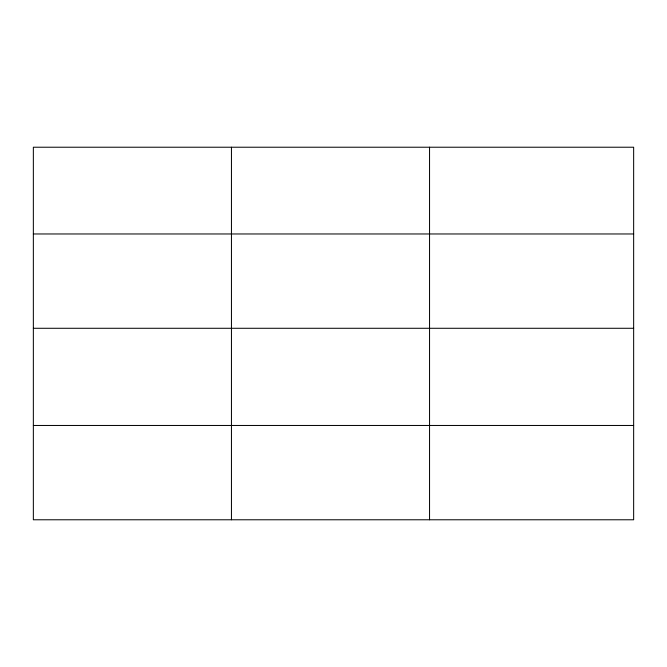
<?xml version="1.0" encoding="UTF-8"?>
<svg xmlns="http://www.w3.org/2000/svg" width="667" height="667" viewBox="0 0 667 667"><rect width="100%" height="100%" fill="white"/><g stroke="black" fill="none" stroke-linecap="round" stroke-linejoin="round"><path stroke-width="1" d="M633.65 328.281L633.65 147.224L33.35 147.224L33.35 519.776L633.65 519.776L633.65 328.281L33.35 328.281M33.35 233.967L633.65 233.967M33.35 425.463L633.65 425.463M429.548 147.224L429.548 519.776M231.449 147.224L231.449 519.776"/></g></svg>
